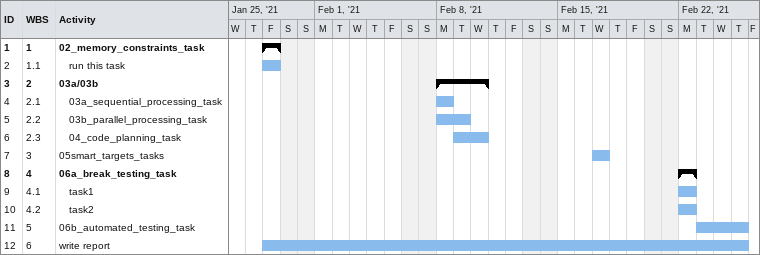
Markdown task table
| ID | WBS | Task | Start | Finish |
|---|---|---|---|---|
| 1 | 1 | **02_memory_constraints_task** | 2021-01-29 | 2021-01-29 |
| 2 | 1.1 | run this task | 2021-01-29 | 2021-01-29 |
| 3 | 2 | **03a/03b** | 2021-02-08 | 2021-02-10 |
| 4 | 2.1 | 03a_sequential_processing_task | 2021-02-08 | 2021-02-08 |
| 5 | 2.2 | 03b_parallel_processing_task | 2021-02-08 | 2021-02-09 |
| 6 | 2.3 | 04_code_planning_task | 2021-02-09 | 2021-02-10 |
| 7 | 3 | 05smart_targets_tasks | 2021-02-17 | 2021-02-17 |
| 8 | 4 | **06a_break_testing_task** | 2021-02-22 | 2021-02-22 |
| 9 | 4.1 | task1 | 2021-02-22 | 2021-02-22 |
| 10 | 4.2 | task2 | 2021-02-22 | 2021-02-22 |
| 11 | 5 | 06b_automated_testing_task | 2021-02-23 | 2021-02-25 |
| 12 | 6 | write report | 2021-01-29 | 2021-02-25 |
